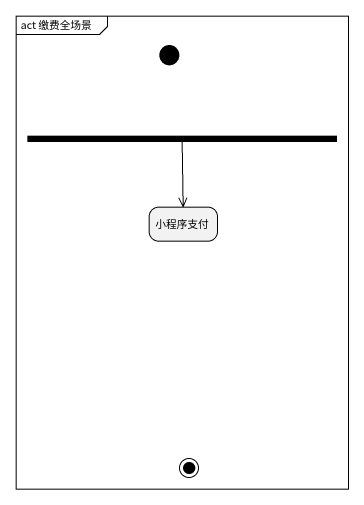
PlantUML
@startuml
mainframe act 缴费全场景
hide empty description
state initial1 <<start>>
state fork1 <<fork>>
state 小程序支付
state final1 <<end>>
fork1 --> 小程序支付
@enduml
